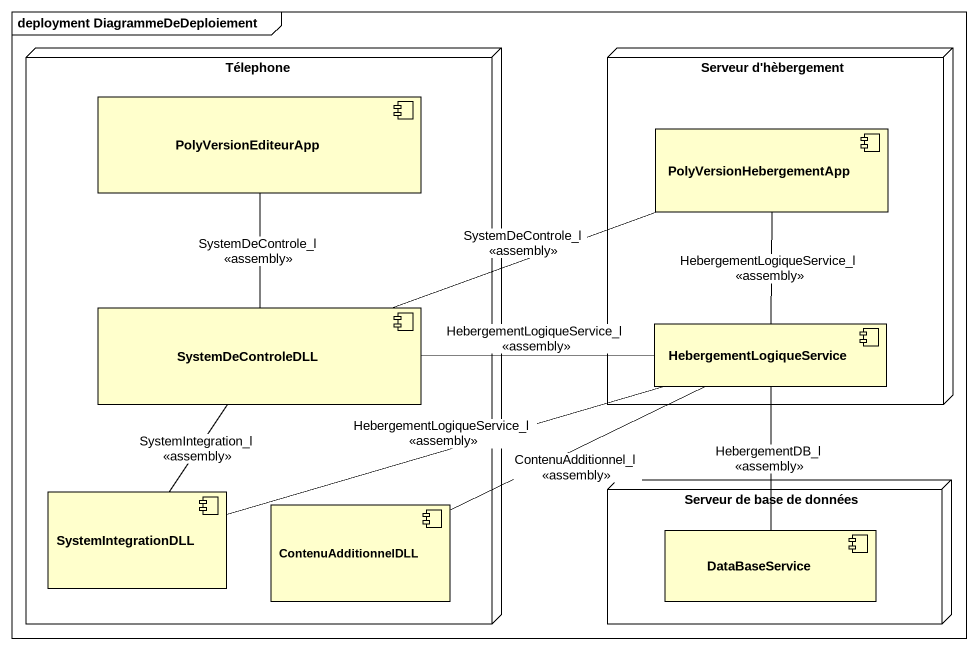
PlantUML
@startuml
mainframe deployment DiagrammeDeDeploiement
node Télephone {
  component PolyVersionEditeurApp
  component SystemDeControleDLL
  component SystemIntegrationDLL
  component ContenuAdditionnelDLL
}
node "Serveur d'hèbergement" as Serveur_d_hèbergement {
  component PolyVersionHebergementApp
  component HebergementLogiqueService
}
node "Serveur de base de données" as Serveur_de_base_de_données {
  component DataBaseService
}
PolyVersionEditeurApp -- SystemDeControleDLL : SystemDeControle_l\n<<assembly>>
PolyVersionHebergementApp -left- SystemDeControleDLL : SystemDeControle_l\n<<assembly>>
PolyVersionHebergementApp -- HebergementLogiqueService : HebergementLogiqueService_l\n<<assembly>>
SystemDeControleDLL -right- HebergementLogiqueService : HebergementLogiqueService_l\n<<assembly>>
SystemDeControleDLL -- SystemIntegrationDLL : SystemIntegration_l\n<<assembly>>
HebergementLogiqueService -left- ContenuAdditionnelDLL : ContenuAdditionnel_l\n<<assembly>>
HebergementLogiqueService -- DataBaseService : HebergementDB_l\n<<assembly>>
SystemIntegrationDLL -right- HebergementLogiqueService : HebergementLogiqueService_l\n<<assembly>>
@enduml
